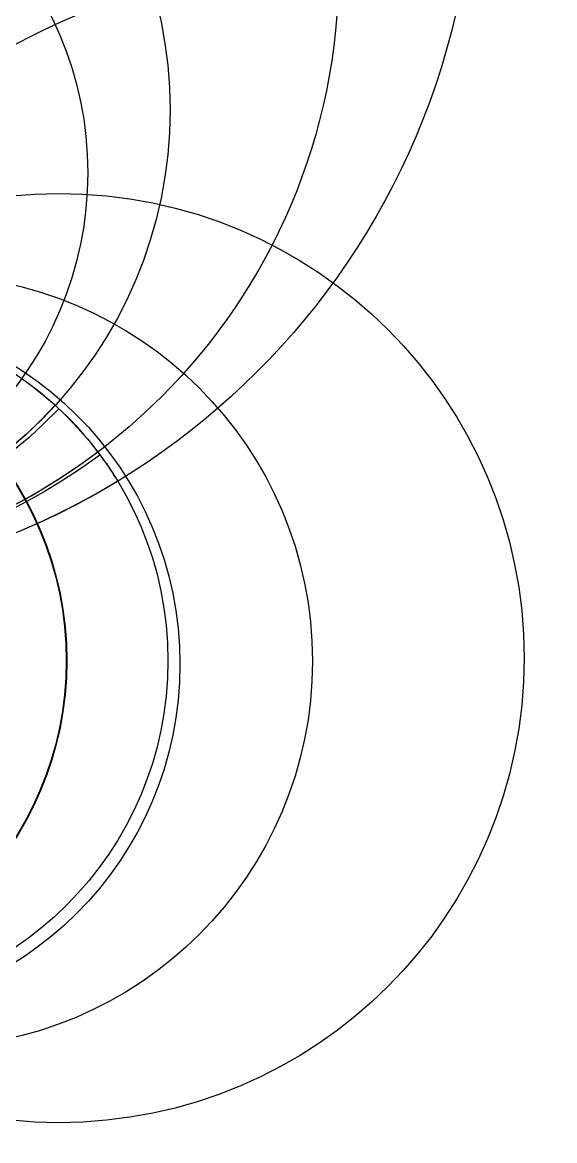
# Model space of a CAD drawing. Header units: millimetres. Extents: x -2402 to 642, y -289 to 1259.
# Drawn here: x -1864.5 to -1753.9, y -148.1 to 84.5 of the extents above; entities that cross this region are included whole.
import ezdxf

# ---------------------------------------------------------------- set-up
doc = ezdxf.new("R2010")
doc.units = ezdxf.units.MM
doc.layers.add('DRAW', color=141, linetype='Continuous')

msp = doc.modelspace()

# ---------------------------------------------------------------- linework, layer by layer
at = {"layer": 'DRAW', "color": 62}
for points in [[(-1864.63, 10.45), (-1863.59, 9.67)], [(-1863.59, 9.67), (-1862.54, 8.87)], [(-1862.54, 8.87), (-1861.41, 8.06)], [(-1861.41, 8.06), (-1860.34, 7.2)], [(-1860.34, 7.2), (-1859.33, 6.32)], [(-1857.69, 4.85), (-1860.72, 1.67)], [(-1859.33, 6.32), (-1858.32, 5.41)], [(-1858.32, 5.41), (-1857.29, 4.47)], [(-1856.9, 4.15), (-1860.09, 0.97)], [(-1857.29, 4.47), (-1856.26, 3.5)], [(-1856.26, 3.5), (-1855.3, 2.57)], [(-1855.3, 2.57), (-1854.33, 1.62)], [(-1860.72, 1.67), (-1863.74, -1.22)], [(-1860.09, 0.97), (-1863.12, -1.85)], [(-1854.33, 1.62), (-1853.43, 0.64)], [(-1853.43, 0.64), (-1852.53, -0.36)], [(-1863.74, -1.22), (-1866.68, -3.79)], [(-1863.12, -1.85), (-1866.19, -4.41)], [(-1852.53, -0.36), (-1851.71, -1.32)], [(-1851.71, -1.32), (-1850.88, -2.22)], [(-1850.88, -2.22), (-1850.13, -3.14)], [(-1850.13, -3.14), (-1849.47, -4.08)], [(-1849.47, -4.08), (-1848.8, -4.95)], [(-1848.8, -4.88), (-1852.87, -7.82)], [(-1848.39, -5.52), (-1852.43, -8.38)], [(-1848.8, -4.95), (-1848.13, -5.77)], [(-1848.13, -5.77), (-1847.64, -6.59)], [(-1847.64, -6.59), (-1847.04, -7.27)], [(-1852.87, -7.82), (-1856.73, -10.4)], [(-1852.43, -8.38), (-1856.36, -10.96)], [(-1847.04, -7.27), (-1846.62, -7.94)], [(-1846.62, -7.94), (-1846.21, -8.62)], [(-1846.21, -8.62), (-1845.78, -9.15)], [(-1845.78, -9.15), (-1845.54, -9.67)], [(-1856.73, -10.4), (-1860.41, -12.67)], [(-1856.36, -10.96), (-1860.08, -13.22)], [(-1844.71, -11), (-1849.22, -13.6)], [(-1845.54, -9.67), (-1845.2, -10.12)], [(-1845.2, -10.12), (-1845.03, -10.38)], [(-1845.03, -10.38), (-1844.87, -10.65)], [(-1844.87, -10.65), (-1844.79, -10.82)], [(-1844.79, -10.82), (-1844.7, -10.92)], [(-1844.7, -10.92), (-1844.71, -11)], [(-1864.8, -13.28), (-1864.37, -14.03)], [(-1860.41, -12.67), (-1863.99, -14.71)], [(-1860.08, -13.22), (-1863.71, -15.25)], [(-1849.22, -13.6), (-1853.46, -15.94)], [(-1863.99, -14.71), (-1867.38, -16.56)], [(-1863.71, -15.25), (-1867.13, -17.03)], [(-1864.37, -14.03), (-1863.94, -14.79)], [(-1863.94, -14.79), (-1863.57, -15.48)], [(-1863.57, -15.48), (-1863.18, -16.12)], [(-1863.18, -16.12), (-1862.92, -16.74)], [(-1853.46, -15.94), (-1857.53, -17.97)], [(-1862.92, -16.74), (-1862.58, -17.32)], [(-1862.58, -17.32), (-1862.36, -17.8)], [(-1862.36, -17.8), (-1862.14, -18.29)], [(-1862.14, -18.29), (-1861.96, -18.69)], [(-1857.53, -17.97), (-1861.47, -19.78)], [(-1861.47, -19.78), (-1865.15, -21.36)], [(-1861.96, -18.69), (-1861.77, -19.04)], [(-1861.77, -19.04), (-1861.65, -19.37)], [(-1861.65, -19.37), (-1861.55, -19.54)], [(-1861.55, -19.54), (-1861.52, -19.69)], [(-1861.52, -19.69), (-1861.47, -19.78)], [(-1861.47, -19.78), (-1861.47, -19.78)]]:
    msp.add_lwpolyline(points, dxfattribs=at)
at = {"layer": 'DRAW', "color": 6}
for centre, radius in [((-1924.83, 120.86), 154.23), ((-1924.82, 95.67), 126.04), ((-1924.85, 66.25), 91.02), ((-1924.5, 53.22), 73.58)]:
    msp.add_circle(centre, radius, dxfattribs=at)
at = {"layer": 'DRAW', "color": 3}
for centre, radius in [((-1690.64, -45.88), 243.25), ((-1796.04, -50.08), 147.6), ((-1856.91, -47.71), 96.63), ((-1884.62, -48.37), 80.38), ((-1905.05, -49), 73.29), ((-1906.21, -48.26), 71.94), ((-1924.9, -48.23), 69.51), ((-1924.78, -48.23), 69.51)]:
    msp.add_circle(centre, radius, dxfattribs=at)

doc.saveas('drawing.dxf')
